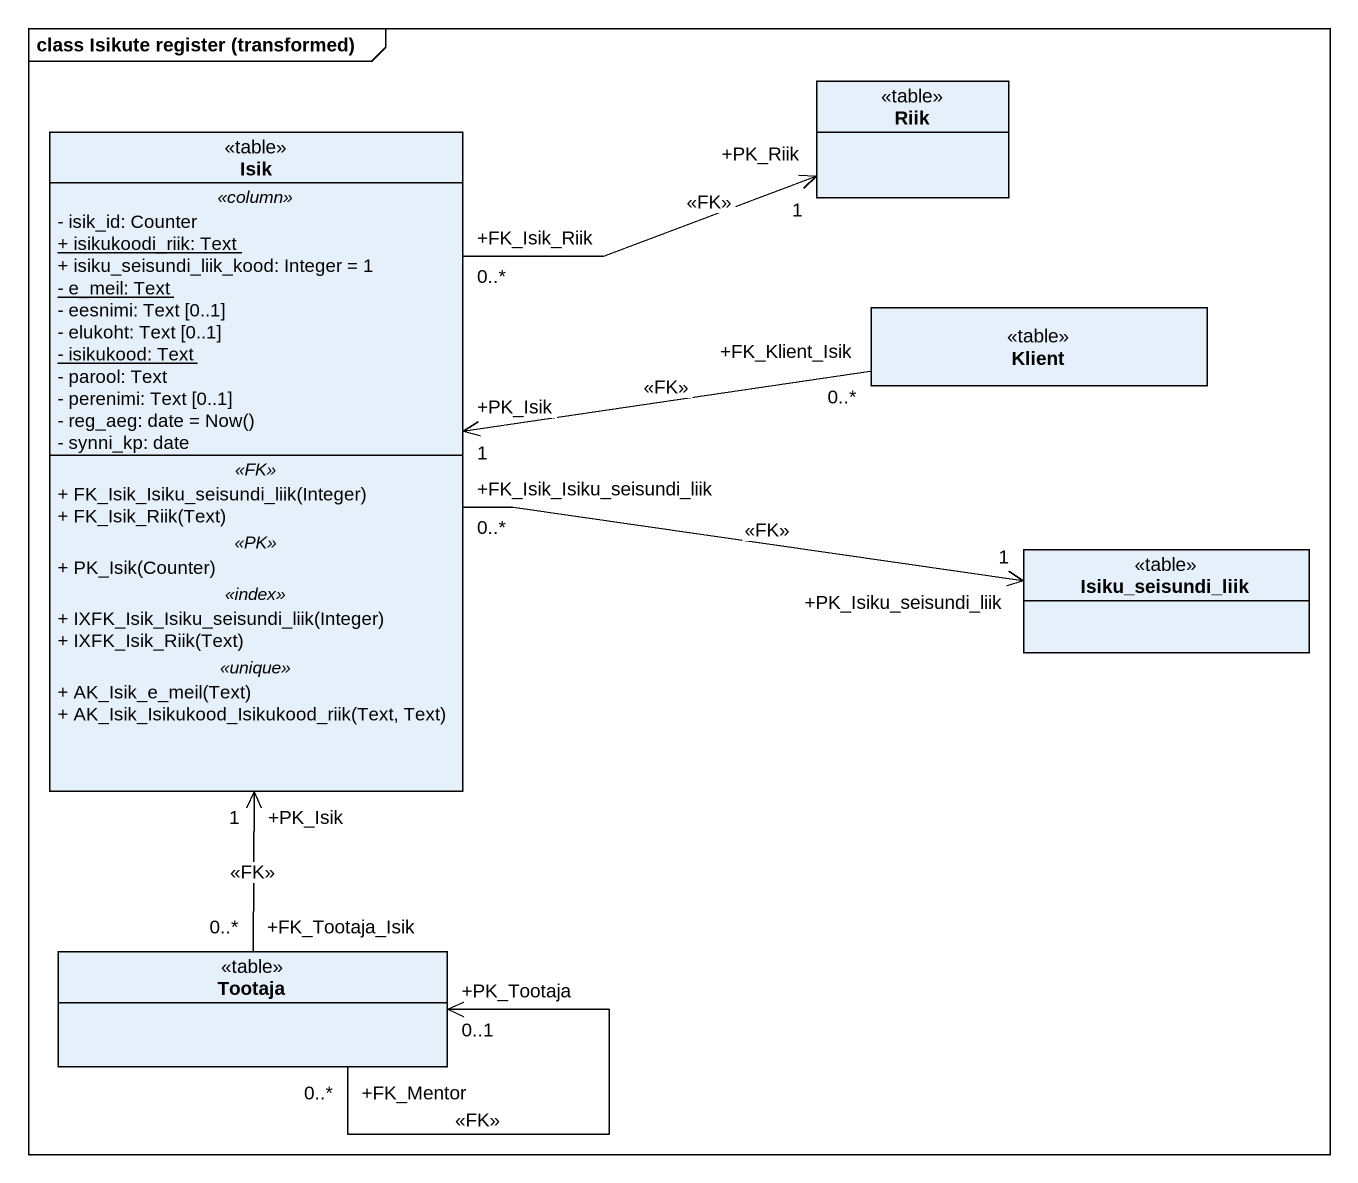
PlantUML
@startuml
mainframe class Isikute register (transformed)
hide circle
hide empty members
skinparam classAttributeIconSize 0
class Isik <<table>> {
  .. <<column>> ..
  - isik_id: Counter
  {static} + isikukoodi_riik: Text
  + isiku_seisundi_liik_kood: Integer = 1
  {static} - e_meil: Text
  - eesnimi: Text [0..1]
  - elukoht: Text [0..1]
  {static} - isikukood: Text
  - parool: Text
  - perenimi: Text [0..1]
  {field} - reg_aeg: date = Now()
  - synni_kp: date
  .. <<FK>> ..
  + FK_Isik_Isiku_seisundi_liik(Integer)
  + FK_Isik_Riik(Text)
  .. <<PK>> ..
  + PK_Isik(Counter)
  .. <<index>> ..
  + IXFK_Isik_Isiku_seisundi_liik(Integer)
  + IXFK_Isik_Riik(Text)
  .. <<unique>> ..
  + AK_Isik_e_meil(Text)
  + AK_Isik_Isikukood_Isikukood_riik(Text, Text)
}
class Riik <<table>>
class Klient <<table>>
class Isiku_seisundi_liik <<table>>
class Tootaja <<table>>
Isik "+FK_Isik_Riik\n0..*" -right-> "+PK_Riik\n1" Riik : <<FK>>
Isik "+FK_Isik_Isiku_seisundi_liik\n0..*" -right-> "+PK_Isiku_seisundi_liik\n1" Isiku_seisundi_liik : <<FK>>
Klient "+FK_Klient_Isik\n0..*" -left-> "+PK_Isik\n1" Isik : <<FK>>
Tootaja "+FK_Tootaja_Isik\n0..*" -up-> "+PK_Isik\n1" Isik : <<FK>>
Tootaja "+FK_Mentor\n0..*" --> "+PK_Tootaja\n0..1" Tootaja : <<FK>>
@enduml
